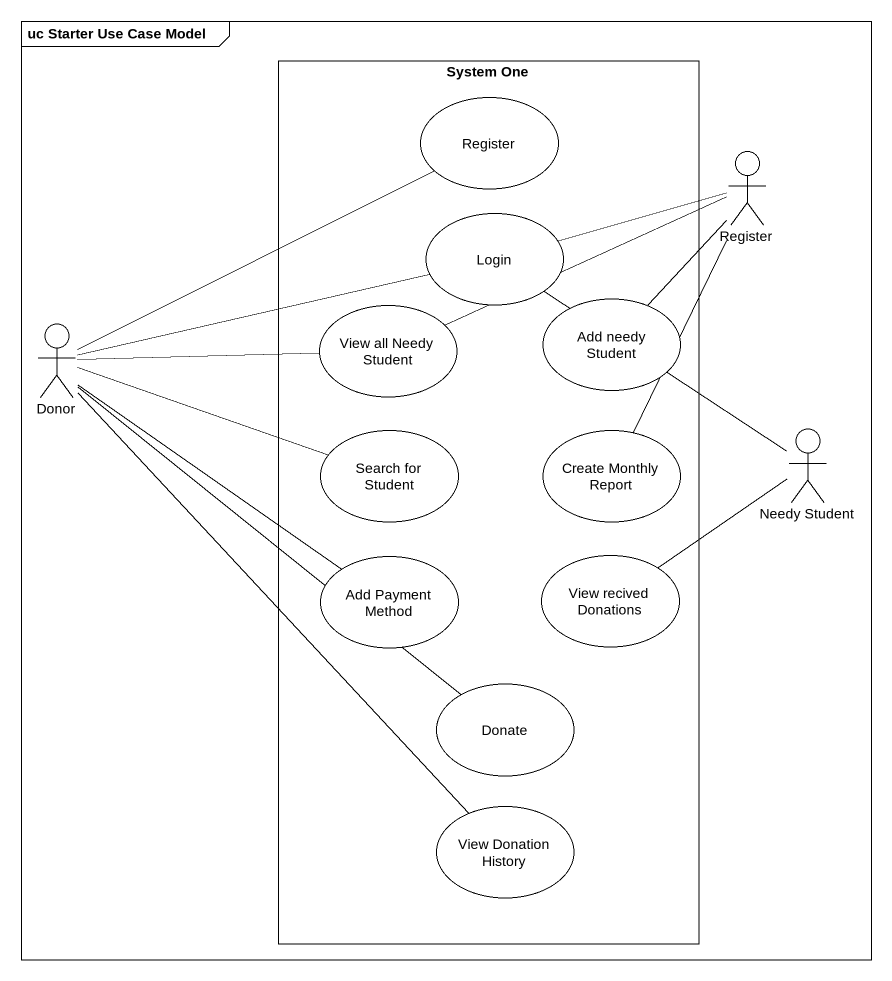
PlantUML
@startuml
mainframe uc Starter Use Case Model
rectangle "System One" as System_One {
  usecase Register
  usecase Login
  usecase "View all Needy Student" as View_all_Needy_Student
  usecase "Add needy Student" as Add_needy_Student
  usecase "Search for Student" as Search_for_Student
  usecase "Create Monthly Report" as Create_Monthly_Report
  usecase "Add Payment Method" as Add_Payment_Method
  usecase "View recived Donations" as View_recived_Donations
  usecase Donate
  usecase "View Donation History" as View_Donation_History
}
actor "Register" as Register_2
actor Donor
actor "Needy Student" as Needy_Student
Register_2 -left- Login
Register_2 -left- View_all_Needy_Student
Register_2 -- Add_needy_Student
Register_2 -- Create_Monthly_Report
Donor -right- Register
Donor -right- Login
Donor -right- View_all_Needy_Student
Donor -right- Search_for_Student
Donor -- Add_Payment_Method
Donor -- Donate
Donor -- View_Donation_History
Needy_Student -up- Login
Needy_Student -left- View_recived_Donations
@enduml
